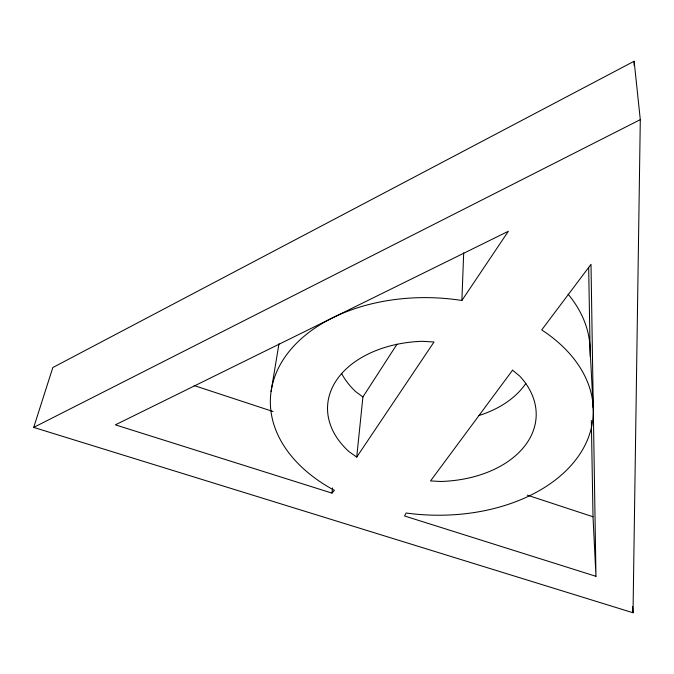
<?xml version="1.0" encoding="UTF-8"?>
<svg xmlns="http://www.w3.org/2000/svg" width="674" height="674" viewBox="0 0 674 674"><rect width="100%" height="100%" fill="white"/><g stroke="black" fill="none" stroke-linecap="round" stroke-linejoin="round"><path stroke-width="1.01" d="M634.091 65.454L634.133 61.241L52.825 367.541L33.7 427.409L633.021 612.759L640.3 119.643L634.133 61.241M461.884 300.478L508.348 231.275L115.372 424.847L331.953 493.107L334.414 490.352A161.617 108.624 3 0 1 284.201 358.164A161.617 108.624 3 0 1 461.884 300.478L463.695 252.775M356.731 457.098L434.014 341.996L422.135 341.305A104.411 70.054 3 0 0 336.259 380.583A104.411 70.054 3 0 0 349.014 451.639L356.731 457.098L362.907 396.961L397.028 344.178M331.953 493.107L332.552 487.942M271.074 391.501L278.969 343.774M33.7 427.409L640.3 119.643M595.968 576.312L404.552 515.981L406.152 513.015A161.617 108.624 3 0 0 576.961 458.236A161.617 108.624 3 0 0 541.727 329.906L591.005 264.326L595.968 576.312L593.01 516.764L591.334 420.5M194.179 385.57L273.029 411.511M527.245 495.137L593.01 516.764M362.907 396.961L355.51 391.484A100.173 70.138 3.1 0 1 341.718 373.741M632.583 606.533L633.021 612.759M593.204 407.77L590.087 349.343A155.037 108.733 3.1 0 0 568.115 294.201M588.663 267.351L590.222 356.672M525.872 383.396A100.173 70.138 3.1 0 1 478.97 415.504M512.56 370.203L430.534 480.924L440.678 481.48A104.411 70.054 3 0 0 519.671 376.025L512.56 370.203"/></g></svg>
